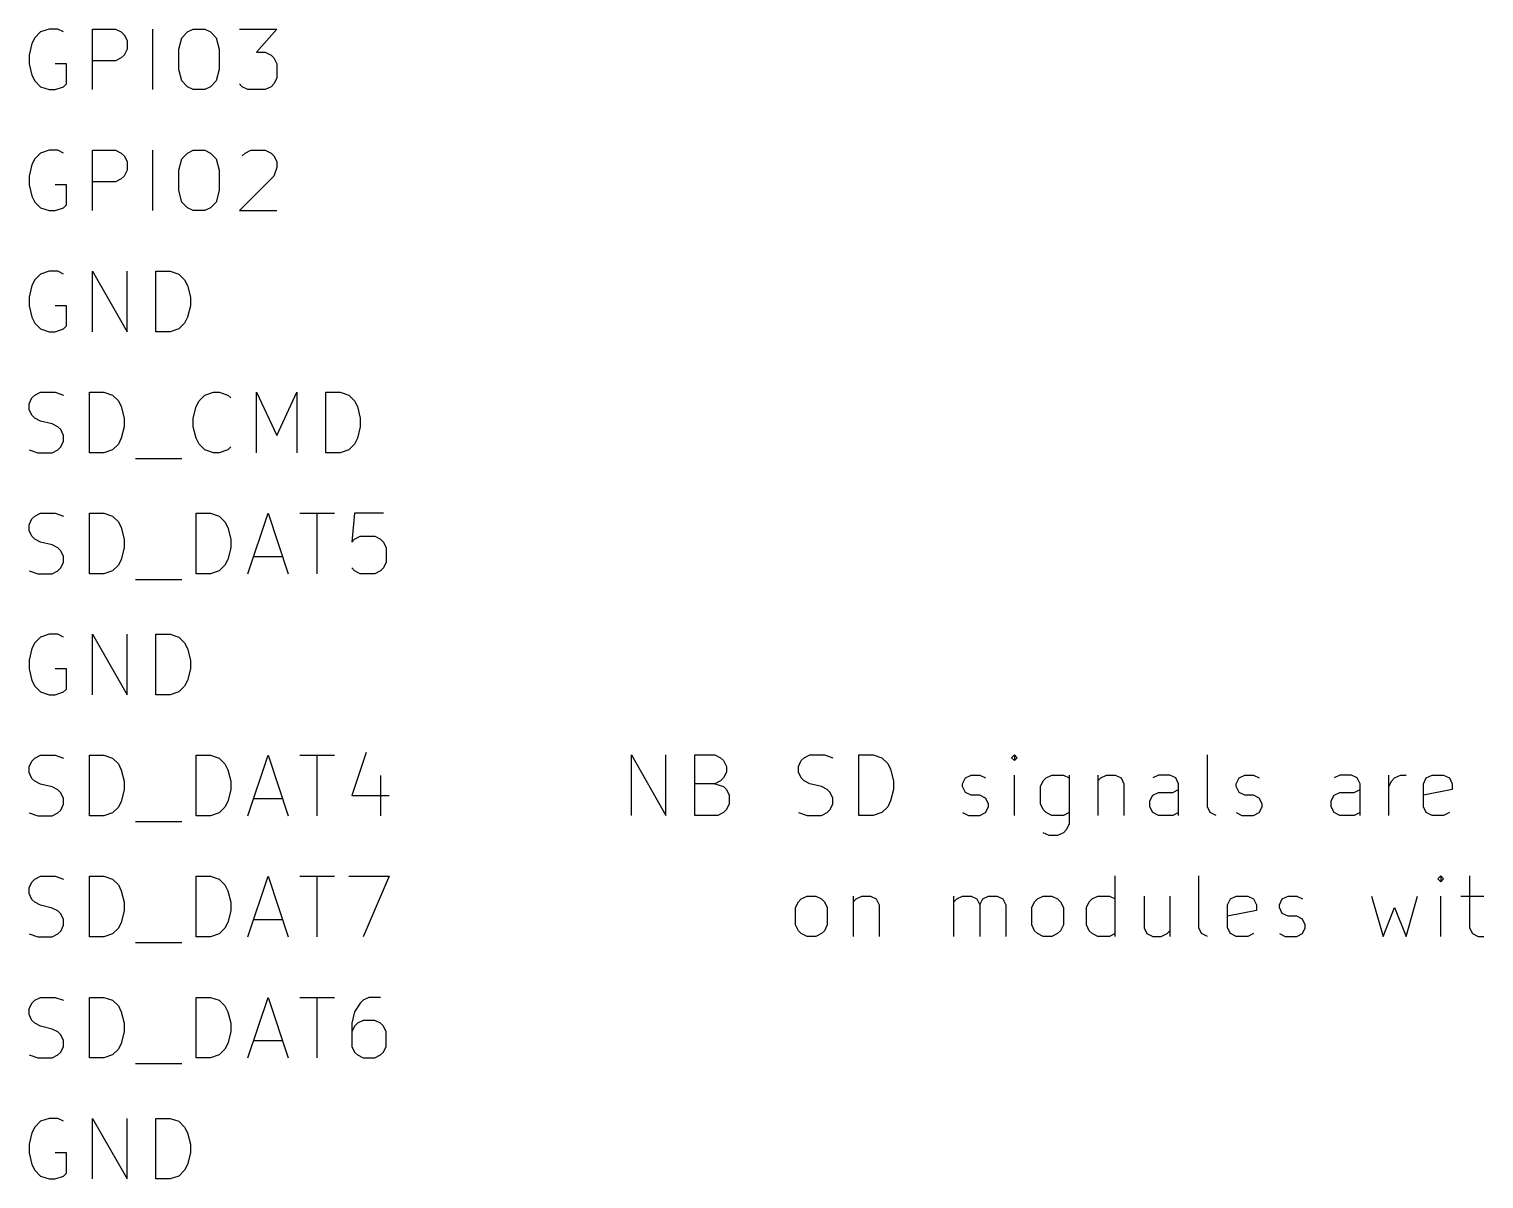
# Model space of a CAD drawing. Header units: millimetres. Extents: x 10 to 287, y -200 to -10.
# Drawn here: x 43.93 to 74.48, y -116.16 to -92.03 of the extents above; entities that cross this region are included whole.
import ezdxf

# ---------------------------------------------------------------- set-up
doc = ezdxf.new("R2010")
doc.units = ezdxf.units.MM
doc.layers.add('GREENSIXTYFIVE', color=129, linetype='CONTINUOUS')
doc.layers.add('RED', color=14, linetype='CONTINUOUS')

msp = doc.modelspace()

# ---------------------------------------------------------------- linework, layer by layer
at = {"layer": 'GREENSIXTYFIVE', "linetype": 'CONTINUOUS'}
for p, q in [((44.0508, -92.209), (43.9903, -92.3299)), ((44.1718, -92.088), (44.0508, -92.209)), ((44.3532, -92.0275), (44.1718, -92.088)), ((44.5346, -92.0275), (44.3532, -92.0275)), ((44.6556, -92.088), (44.5346, -92.0275)), ((45.2603, -93.2975), (45.2603, -92.0275)), ((45.2603, -92.0275), (45.7441, -92.0275)), ((45.7441, -92.0275), (45.8651, -92.088)), ((45.8651, -92.088), (45.9256, -92.1485)), ((45.9256, -92.1485), (45.986, -92.2694)), ((46.5303, -93.2975), (46.5303, -92.0275)), ((47.0747, -92.4509), (47.1351, -92.209)), ((47.1351, -92.209), (47.2561, -92.088)), ((47.2561, -92.088), (47.377, -92.0275)), ((47.377, -92.0275), (47.6189, -92.0275)), ((47.6189, -92.0275), (47.7399, -92.088)), ((47.7399, -92.088), (47.8608, -92.209)), ((47.8608, -92.209), (47.9213, -92.4509)), ((48.3447, -92.0275), (49.1309, -92.0275)), ((49.1309, -92.0275), (48.7075, -92.5113)), ((43.9903, -92.3299), (43.9299, -92.5718)), ((45.986, -92.4509), (45.9256, -92.5718)), ((45.986, -92.2694), (45.986, -92.4509)), ((47.0747, -92.8742), (47.0747, -92.4509)), ((47.9213, -92.4509), (47.9213, -92.8742)), ((48.7075, -92.5113), (48.889, -92.5113)), ((48.889, -92.5113), (49.0099, -92.5718)), ((43.9299, -92.5718), (43.9299, -92.7532)), ((43.9299, -92.7532), (43.9903, -92.9951)), ((44.716, -92.7532), (44.4741, -92.7532)), ((44.716, -93.1766), (44.716, -92.7532)), ((45.7441, -92.6928), (45.2603, -92.6928)), ((45.8651, -92.6323), (45.7441, -92.6928)), ((45.9256, -92.5718), (45.8651, -92.6323)), ((49.0099, -92.5718), (49.0704, -92.6323)), ((49.0704, -92.6323), (49.1309, -92.7532)), ((49.1309, -92.7532), (49.1309, -93.0556)), ((43.9903, -92.9951), (44.0508, -93.1161)), ((44.0508, -93.1161), (44.1718, -93.2371)), ((47.1351, -93.1161), (47.0747, -92.8742)), ((47.2561, -93.2371), (47.1351, -93.1161)), ((47.8608, -93.1161), (47.7399, -93.2371)), ((47.9213, -92.8742), (47.8608, -93.1161)), ((49.1309, -93.0556), (49.0704, -93.1766)), ((44.1718, -93.2371), (44.3532, -93.2975)), ((44.3532, -93.2975), (44.4741, -93.2975)), ((44.4741, -93.2975), (44.6556, -93.2371)), ((44.6556, -93.2371), (44.716, -93.1766)), ((47.377, -93.2975), (47.2561, -93.2371)), ((47.6189, -93.2975), (47.377, -93.2975)), ((47.7399, -93.2371), (47.6189, -93.2975)), ((48.4052, -93.2371), (48.3447, -93.1766)), ((48.5261, -93.2975), (48.4052, -93.2371)), ((48.889, -93.2975), (48.5261, -93.2975)), ((49.0099, -93.2371), (48.889, -93.2975)), ((49.0704, -93.1766), (49.0099, -93.2371)), ((44.1718, -94.628), (44.0508, -94.749)), ((44.3532, -94.5675), (44.1718, -94.628)), ((44.5346, -94.5675), (44.3532, -94.5675)), ((44.6556, -94.628), (44.5346, -94.5675)), ((45.2603, -95.8375), (45.2603, -94.5675)), ((45.2603, -94.5675), (45.7441, -94.5675)), ((45.7441, -94.5675), (45.8651, -94.628)), ((45.8651, -94.628), (45.9256, -94.6885)), ((45.9256, -94.6885), (45.986, -94.8094)), ((46.5303, -95.8375), (46.5303, -94.5675)), ((47.1351, -94.749), (47.2561, -94.628)), ((47.2561, -94.628), (47.377, -94.5675)), ((47.377, -94.5675), (47.6189, -94.5675)), ((47.6189, -94.5675), (47.7399, -94.628)), ((47.7399, -94.628), (47.8608, -94.749)), ((48.4052, -94.6885), (48.4656, -94.628)), ((48.4656, -94.628), (48.5866, -94.5675)), ((48.5866, -94.5675), (48.889, -94.5675)), ((48.889, -94.5675), (49.0099, -94.628)), ((49.0099, -94.628), (49.0704, -94.6885)), ((49.0704, -94.6885), (49.1309, -94.8094)), ((43.9903, -94.8699), (43.9299, -95.1118)), ((44.0508, -94.749), (43.9903, -94.8699)), ((45.986, -94.9909), (45.9256, -95.1118)), ((45.986, -94.8094), (45.986, -94.9909)), ((47.0747, -94.9909), (47.1351, -94.749)), ((47.0747, -95.4142), (47.0747, -94.9909)), ((47.8608, -94.749), (47.9213, -94.9909)), ((47.9213, -94.9909), (47.9213, -95.4142)), ((49.1309, -94.9304), (49.0704, -95.1118)), ((49.1309, -94.8094), (49.1309, -94.9304)), ((43.9299, -95.1118), (43.9299, -95.2932)), ((43.9299, -95.2932), (43.9903, -95.5351)), ((44.716, -95.2932), (44.4741, -95.2932)), ((44.716, -95.7166), (44.716, -95.2932)), ((45.7441, -95.2328), (45.2603, -95.2328)), ((45.8651, -95.1723), (45.7441, -95.2328)), ((45.9256, -95.1118), (45.8651, -95.1723)), ((49.0704, -95.1118), (48.3447, -95.8375)), ((43.9903, -95.5351), (44.0508, -95.6561)), ((47.1351, -95.6561), (47.0747, -95.4142)), ((47.9213, -95.4142), (47.8608, -95.6561)), ((44.0508, -95.6561), (44.1718, -95.7771)), ((44.1718, -95.7771), (44.3532, -95.8375)), ((44.3532, -95.8375), (44.4741, -95.8375)), ((44.4741, -95.8375), (44.6556, -95.7771)), ((44.6556, -95.7771), (44.716, -95.7166)), ((47.2561, -95.7771), (47.1351, -95.6561)), ((47.377, -95.8375), (47.2561, -95.7771)), ((47.6189, -95.8375), (47.377, -95.8375)), ((47.7399, -95.7771), (47.6189, -95.8375)), ((47.8608, -95.6561), (47.7399, -95.7771)), ((48.3447, -95.8375), (49.1309, -95.8375)), ((44.3532, -97.1075), (44.1718, -97.168)), ((44.5346, -97.1075), (44.3532, -97.1075)), ((44.6556, -97.168), (44.5346, -97.1075)), ((45.2603, -98.3775), (45.2603, -97.1075)), ((45.2603, -97.1075), (45.986, -98.3775)), ((45.986, -98.3775), (45.986, -97.1075)), ((46.5908, -98.3775), (46.5908, -97.1075)), ((46.5908, -97.1075), (46.8932, -97.1075)), ((46.8932, -97.1075), (47.0746, -97.168)), ((43.9903, -97.4099), (43.9299, -97.6518)), ((44.0508, -97.289), (43.9903, -97.4099)), ((44.1718, -97.168), (44.0508, -97.289)), ((47.0746, -97.168), (47.1956, -97.289)), ((47.1956, -97.289), (47.2561, -97.4099)), ((47.2561, -97.4099), (47.3165, -97.6518)), ((43.9299, -97.6518), (43.9299, -97.8332)), ((47.3165, -97.6518), (47.3165, -97.8332)), ((43.9299, -97.8332), (43.9903, -98.0751)), ((44.716, -97.8332), (44.4741, -97.8332)), ((44.716, -98.2566), (44.716, -97.8332)), ((47.3165, -97.8332), (47.2561, -98.0751)), ((43.9903, -98.0751), (44.0508, -98.1961)), ((44.0508, -98.1961), (44.1718, -98.3171)), ((44.1718, -98.3171), (44.3532, -98.3775)), ((44.4741, -98.3775), (44.6556, -98.3171)), ((44.6556, -98.3171), (44.716, -98.2566)), ((47.0746, -98.3171), (46.8932, -98.3775)), ((47.1956, -98.1961), (47.0746, -98.3171)), ((47.2561, -98.0751), (47.1956, -98.1961)), ((44.3532, -98.3775), (44.4741, -98.3775)), ((46.8932, -98.3775), (46.5908, -98.3775)), ((43.9299, -99.8894), (43.9903, -99.7685)), ((43.9903, -99.7685), (44.0508, -99.708)), ((44.0508, -99.708), (44.1718, -99.6475)), ((44.1718, -99.6475), (44.4741, -99.6475)), ((44.4741, -99.6475), (44.6556, -99.708)), ((45.1998, -100.9175), (45.1998, -99.6475)), ((45.1998, -99.6475), (45.5022, -99.6475)), ((45.5022, -99.6475), (45.6836, -99.708)), ((45.6836, -99.708), (45.8046, -99.829)), ((45.8046, -99.829), (45.8651, -99.9499)), ((47.4374, -99.9499), (47.4979, -99.829)), ((47.4979, -99.829), (47.6189, -99.708)), ((47.6189, -99.708), (47.8003, -99.6475)), ((47.8003, -99.6475), (47.9212, -99.6475)), ((47.9212, -99.6475), (48.1027, -99.708)), ((48.1027, -99.708), (48.1631, -99.7685)), ((48.7074, -100.9175), (48.7074, -99.6475)), ((48.7074, -99.6475), (49.1308, -100.5547)), ((49.1308, -100.5547), (49.5541, -99.6475)), ((49.5541, -99.6475), (49.5541, -100.9175)), ((50.1588, -100.9175), (50.1588, -99.6475)), ((50.1588, -99.6475), (50.4612, -99.6475)), ((50.4612, -99.6475), (50.6426, -99.708)), ((50.6426, -99.708), (50.7636, -99.829)), ((50.7636, -99.829), (50.8241, -99.9499)), ((43.9299, -100.0104), (43.9299, -99.8894)), ((43.9903, -100.1313), (43.9299, -100.0104)), ((44.0508, -100.1918), (43.9903, -100.1313)), ((44.1718, -100.2523), (44.0508, -100.1918)), ((45.8651, -99.9499), (45.9255, -100.1918)), ((45.9255, -100.1918), (45.9255, -100.3732)), ((47.377, -100.1918), (47.4374, -99.9499)), ((47.377, -100.3732), (47.377, -100.1918)), ((50.8241, -99.9499), (50.8845, -100.1918)), ((50.8845, -100.1918), (50.8845, -100.3732)), ((44.4137, -100.3128), (44.1718, -100.2523)), ((44.5346, -100.3732), (44.4137, -100.3128)), ((44.5951, -100.4337), (44.5346, -100.3732)), ((44.6556, -100.5547), (44.5951, -100.4337)), ((45.9255, -100.3732), (45.8651, -100.6151)), ((47.4374, -100.6151), (47.377, -100.3732)), ((50.8845, -100.3732), (50.8241, -100.6151)), ((44.5346, -100.8571), (44.5951, -100.7966)), ((44.5951, -100.7966), (44.6556, -100.6756)), ((44.6556, -100.6756), (44.6556, -100.5547)), ((45.8046, -100.7361), (45.6836, -100.8571)), ((45.8651, -100.6151), (45.8046, -100.7361)), ((47.4979, -100.7361), (47.4374, -100.6151)), ((47.6189, -100.8571), (47.4979, -100.7361)), ((48.1631, -100.7966), (48.1027, -100.8571)), ((50.7636, -100.7361), (50.6426, -100.8571)), ((50.8241, -100.6151), (50.7636, -100.7361)), ((43.9299, -100.8571), (44.1113, -100.9175)), ((44.1113, -100.9175), (44.4137, -100.9175)), ((44.4137, -100.9175), (44.5346, -100.8571)), ((45.5022, -100.9175), (45.1998, -100.9175)), ((45.6836, -100.8571), (45.5022, -100.9175)), ((46.1675, -101.0385), (47.1351, -101.0385)), ((47.8003, -100.9175), (47.6189, -100.8571)), ((47.9212, -100.9175), (47.8003, -100.9175)), ((48.1027, -100.8571), (47.9212, -100.9175)), ((50.4612, -100.9175), (50.1588, -100.9175)), ((50.6426, -100.8571), (50.4612, -100.9175)), ((43.9299, -102.4294), (43.9903, -102.3085)), ((43.9903, -102.3085), (44.0508, -102.248)), ((44.0508, -102.248), (44.1718, -102.1875)), ((44.1718, -102.1875), (44.4741, -102.1875)), ((44.4741, -102.1875), (44.6556, -102.248)), ((45.1998, -103.4575), (45.1998, -102.1875)), ((45.1998, -102.1875), (45.5022, -102.1875)), ((45.5022, -102.1875), (45.6836, -102.248)), ((45.6836, -102.248), (45.8046, -102.369)), ((47.4374, -103.4575), (47.4374, -102.1875)), ((47.4374, -102.1875), (47.7398, -102.1875)), ((47.7398, -102.1875), (47.9212, -102.248)), ((47.9212, -102.248), (48.0422, -102.369)), ((48.526, -103.4575), (48.9493, -102.1875)), ((48.9493, -102.1875), (49.3727, -103.4575)), ((49.6146, -102.1875), (50.3403, -102.1875)), ((49.9775, -103.4575), (49.9775, -102.1875)), ((50.7636, -102.1875), (50.7032, -102.7923)), ((51.3684, -102.1875), (50.7636, -102.1875)), ((43.9299, -102.5504), (43.9299, -102.4294)), ((43.9903, -102.6713), (43.9299, -102.5504)), ((45.8046, -102.369), (45.8651, -102.4899)), ((45.8651, -102.4899), (45.9255, -102.7318)), ((48.0422, -102.369), (48.1027, -102.4899)), ((48.1027, -102.4899), (48.1631, -102.7318)), ((44.0508, -102.7318), (43.9903, -102.6713)), ((44.1718, -102.7923), (44.0508, -102.7318)), ((44.4137, -102.8528), (44.1718, -102.7923)), ((44.5346, -102.9132), (44.4137, -102.8528)), ((44.5951, -102.9737), (44.5346, -102.9132)), ((45.9255, -102.9132), (45.8651, -103.1551)), ((45.9255, -102.7318), (45.9255, -102.9132)), ((48.1631, -102.9132), (48.1027, -103.1551)), ((48.1631, -102.7318), (48.1631, -102.9132)), ((50.7032, -102.7923), (50.7636, -102.7318)), ((50.7636, -102.7318), (50.8846, -102.6713)), ((50.8846, -102.6713), (51.187, -102.6713)), ((51.187, -102.6713), (51.3079, -102.7318)), ((51.3079, -102.7318), (51.3684, -102.7923)), ((51.3684, -102.7923), (51.4289, -102.9132)), ((51.4289, -102.9132), (51.4289, -103.2156)), ((44.6556, -103.0947), (44.5951, -102.9737)), ((44.5951, -103.3366), (44.6556, -103.2156)), ((44.6556, -103.2156), (44.6556, -103.0947)), ((45.8651, -103.1551), (45.8046, -103.2761)), ((48.1027, -103.1551), (48.0422, -103.2761)), ((48.647, -103.0947), (49.2517, -103.0947)), ((51.4289, -103.2156), (51.3684, -103.3366)), ((43.9299, -103.3971), (44.1113, -103.4575)), ((44.1113, -103.4575), (44.4137, -103.4575)), ((44.4137, -103.4575), (44.5346, -103.3971)), ((44.5346, -103.3971), (44.5951, -103.3366)), ((45.5022, -103.4575), (45.1998, -103.4575)), ((45.6836, -103.3971), (45.5022, -103.4575)), ((45.8046, -103.2761), (45.6836, -103.3971)), ((47.7398, -103.4575), (47.4374, -103.4575)), ((47.9212, -103.3971), (47.7398, -103.4575)), ((48.0422, -103.2761), (47.9212, -103.3971)), ((50.7636, -103.3971), (50.7032, -103.3366)), ((50.8846, -103.4575), (50.7636, -103.3971)), ((51.187, -103.4575), (50.8846, -103.4575)), ((51.3079, -103.3971), (51.187, -103.4575)), ((51.3684, -103.3366), (51.3079, -103.3971)), ((46.1675, -103.5785), (47.1351, -103.5785)), ((44.3532, -104.7275), (44.1718, -104.788)), ((44.5346, -104.7275), (44.3532, -104.7275)), ((44.6556, -104.788), (44.5346, -104.7275)), ((45.2603, -105.9975), (45.2603, -104.7275)), ((45.2603, -104.7275), (45.986, -105.9975)), ((45.986, -105.9975), (45.986, -104.7275)), ((46.5908, -105.9975), (46.5908, -104.7275)), ((46.5908, -104.7275), (46.8932, -104.7275)), ((46.8932, -104.7275), (47.0746, -104.788)), ((43.9903, -105.0299), (43.9299, -105.2718)), ((44.0508, -104.909), (43.9903, -105.0299)), ((44.1718, -104.788), (44.0508, -104.909)), ((47.0746, -104.788), (47.1956, -104.909)), ((47.1956, -104.909), (47.2561, -105.0299)), ((47.2561, -105.0299), (47.3165, -105.2718)), ((43.9299, -105.2718), (43.9299, -105.4532)), ((47.3165, -105.2718), (47.3165, -105.4532)), ((43.9299, -105.4532), (43.9903, -105.6951)), ((44.716, -105.4532), (44.4741, -105.4532)), ((44.716, -105.8766), (44.716, -105.4532)), ((47.3165, -105.4532), (47.2561, -105.6951)), ((43.9903, -105.6951), (44.0508, -105.8161)), ((44.0508, -105.8161), (44.1718, -105.9371)), ((44.1718, -105.9371), (44.3532, -105.9975)), ((44.4741, -105.9975), (44.6556, -105.9371)), ((44.6556, -105.9371), (44.716, -105.8766)), ((47.0746, -105.9371), (46.8932, -105.9975)), ((47.1956, -105.8161), (47.0746, -105.9371)), ((47.2561, -105.6951), (47.1956, -105.8161)), ((44.3532, -105.9975), (44.4741, -105.9975)), ((46.8932, -105.9975), (46.5908, -105.9975)), ((51.0055, -107.2071), (50.7032, -108.1142)), ((43.9299, -107.5094), (43.9903, -107.3885)), ((43.9299, -107.6304), (43.9299, -107.5094)), ((43.9903, -107.3885), (44.0508, -107.328)), ((44.0508, -107.328), (44.1718, -107.2675)), ((44.1718, -107.2675), (44.4741, -107.2675)), ((44.4741, -107.2675), (44.6556, -107.328)), ((45.1998, -108.5375), (45.1998, -107.2675)), ((45.1998, -107.2675), (45.5022, -107.2675)), ((45.5022, -107.2675), (45.6836, -107.328)), ((45.6836, -107.328), (45.8046, -107.449)), ((45.8046, -107.449), (45.8651, -107.5699)), ((47.4374, -108.5375), (47.4374, -107.2675)), ((47.4374, -107.2675), (47.7398, -107.2675)), ((47.7398, -107.2675), (47.9212, -107.328)), ((47.9212, -107.328), (48.0422, -107.449)), ((48.0422, -107.449), (48.1027, -107.5699)), ((48.526, -108.5375), (48.9493, -107.2675)), ((48.9493, -107.2675), (49.3727, -108.5375)), ((49.6146, -107.2675), (50.3403, -107.2675)), ((49.9775, -108.5375), (49.9775, -107.2675)), ((43.9903, -107.7513), (43.9299, -107.6304)), ((44.0508, -107.8118), (43.9903, -107.7513)), ((44.1718, -107.8723), (44.0508, -107.8118)), ((45.8651, -107.5699), (45.9255, -107.8118)), ((45.9255, -107.8118), (45.9255, -107.9932)), ((48.1027, -107.5699), (48.1631, -107.8118)), ((48.1631, -107.8118), (48.1631, -107.9932)), ((51.3079, -107.6909), (51.3079, -108.5375)), ((44.4137, -107.9328), (44.1718, -107.8723)), ((44.5346, -107.9932), (44.4137, -107.9328)), ((44.5951, -108.0537), (44.5346, -107.9932)), ((44.6556, -108.1747), (44.5951, -108.0537)), ((45.9255, -107.9932), (45.8651, -108.2351)), ((48.1631, -107.9932), (48.1027, -108.2351)), ((50.7032, -108.1142), (51.4893, -108.1142)), ((44.5346, -108.4771), (44.5951, -108.4166)), ((44.5951, -108.4166), (44.6556, -108.2956)), ((44.6556, -108.2956), (44.6556, -108.1747)), ((45.8046, -108.3561), (45.6836, -108.4771)), ((45.8651, -108.2351), (45.8046, -108.3561)), ((48.0422, -108.3561), (47.9212, -108.4771)), ((48.1027, -108.2351), (48.0422, -108.3561)), ((48.647, -108.1747), (49.2517, -108.1747)), ((43.9299, -108.4771), (44.1113, -108.5375)), ((44.1113, -108.5375), (44.4137, -108.5375)), ((44.4137, -108.5375), (44.5346, -108.4771)), ((45.5022, -108.5375), (45.1998, -108.5375)), ((45.6836, -108.4771), (45.5022, -108.5375)), ((46.1675, -108.6585), (47.1351, -108.6585)), ((47.7398, -108.5375), (47.4374, -108.5375)), ((47.9212, -108.4771), (47.7398, -108.5375)), ((43.9299, -110.0494), (43.9903, -109.9285)), ((43.9903, -109.9285), (44.0508, -109.868)), ((44.0508, -109.868), (44.1718, -109.8075)), ((44.1718, -109.8075), (44.4741, -109.8075)), ((44.4741, -109.8075), (44.6556, -109.868)), ((45.1998, -111.0775), (45.1998, -109.8075)), ((45.1998, -109.8075), (45.5022, -109.8075)), ((45.5022, -109.8075), (45.6836, -109.868)), ((45.6836, -109.868), (45.8046, -109.989)), ((47.4374, -111.0775), (47.4374, -109.8075)), ((47.4374, -109.8075), (47.7398, -109.8075)), ((47.7398, -109.8075), (47.9212, -109.868)), ((47.9212, -109.868), (48.0422, -109.989)), ((48.526, -111.0775), (48.9493, -109.8075)), ((48.9493, -109.8075), (49.3727, -111.0775)), ((49.6146, -109.8075), (50.3403, -109.8075)), ((49.9775, -111.0775), (49.9775, -109.8075)), ((50.6427, -109.8075), (51.4893, -109.8075)), ((51.4893, -109.8075), (50.9451, -111.0775)), ((43.9299, -110.1704), (43.9299, -110.0494)), ((43.9903, -110.2913), (43.9299, -110.1704)), ((45.8046, -109.989), (45.8651, -110.1099)), ((45.8651, -110.1099), (45.9255, -110.3518)), ((48.0422, -109.989), (48.1027, -110.1099)), ((48.1027, -110.1099), (48.1631, -110.3518)), ((44.0508, -110.3518), (43.9903, -110.2913)), ((44.1718, -110.4123), (44.0508, -110.3518)), ((44.4137, -110.4728), (44.1718, -110.4123)), ((44.5346, -110.5332), (44.4137, -110.4728)), ((44.5951, -110.5937), (44.5346, -110.5332)), ((45.9255, -110.5332), (45.8651, -110.7751)), ((45.9255, -110.3518), (45.9255, -110.5332)), ((48.1631, -110.5332), (48.1027, -110.7751)), ((48.1631, -110.3518), (48.1631, -110.5332)), ((44.6556, -110.7147), (44.5951, -110.5937)), ((44.5951, -110.9566), (44.6556, -110.8356)), ((44.6556, -110.8356), (44.6556, -110.7147)), ((45.8651, -110.7751), (45.8046, -110.8961)), ((48.1027, -110.7751), (48.0422, -110.8961)), ((48.647, -110.7147), (49.2517, -110.7147)), ((43.9299, -111.0171), (44.1113, -111.0775)), ((44.1113, -111.0775), (44.4137, -111.0775)), ((44.4137, -111.0775), (44.5346, -111.0171)), ((44.5346, -111.0171), (44.5951, -110.9566)), ((45.5022, -111.0775), (45.1998, -111.0775)), ((45.6836, -111.0171), (45.5022, -111.0775)), ((45.8046, -110.8961), (45.6836, -111.0171)), ((47.7398, -111.0775), (47.4374, -111.0775)), ((47.9212, -111.0171), (47.7398, -111.0775)), ((48.0422, -110.8961), (47.9212, -111.0171)), ((46.1675, -111.1985), (47.1351, -111.1985)), ((43.9903, -112.4685), (44.0508, -112.408)), ((44.0508, -112.408), (44.1718, -112.3475)), ((44.1718, -112.3475), (44.4741, -112.3475)), ((44.4741, -112.3475), (44.6556, -112.408)), ((45.1998, -113.6175), (45.1998, -112.3475)), ((45.1998, -112.3475), (45.5022, -112.3475)), ((45.5022, -112.3475), (45.6836, -112.408)), ((45.6836, -112.408), (45.8046, -112.529)), ((47.4374, -113.6175), (47.4374, -112.3475)), ((47.4374, -112.3475), (47.7398, -112.3475)), ((47.7398, -112.3475), (47.9212, -112.408)), ((47.9212, -112.408), (48.0422, -112.529)), ((48.526, -113.6175), (48.9493, -112.3475)), ((48.9493, -112.3475), (49.3727, -113.6175)), ((49.6146, -112.3475), (50.3403, -112.3475)), ((49.9775, -113.6175), (49.9775, -112.3475)), ((50.9451, -112.408), (50.8846, -112.4685)), ((51.066, -112.3475), (50.9451, -112.408)), ((51.3079, -112.3475), (51.066, -112.3475)), ((43.9299, -112.5894), (43.9903, -112.4685)), ((43.9299, -112.7104), (43.9299, -112.5894)), ((43.9903, -112.8313), (43.9299, -112.7104)), ((45.8046, -112.529), (45.8651, -112.6499)), ((45.8651, -112.6499), (45.9255, -112.8918)), ((48.0422, -112.529), (48.1027, -112.6499)), ((48.1027, -112.6499), (48.1631, -112.8918)), ((50.7636, -112.6499), (50.7032, -112.8918)), ((50.8846, -112.4685), (50.7636, -112.6499)), ((44.0508, -112.8918), (43.9903, -112.8313)), ((44.1718, -112.9523), (44.0508, -112.8918)), ((44.4137, -113.0128), (44.1718, -112.9523)), ((44.5346, -113.0732), (44.4137, -113.0128)), ((45.9255, -112.8918), (45.9255, -113.0732)), ((48.1631, -112.8918), (48.1631, -113.0732)), ((50.7032, -112.8918), (50.7032, -113.3756)), ((50.7636, -112.9523), (50.7032, -113.0732)), ((50.8241, -112.8918), (50.7636, -112.9523)), ((50.9451, -112.8313), (50.8241, -112.8918)), ((51.187, -112.8313), (50.9451, -112.8313)), ((51.3079, -112.8918), (51.187, -112.8313)), ((51.3684, -112.9523), (51.3079, -112.8918)), ((51.4289, -113.0732), (51.3684, -112.9523)), ((44.5951, -113.1337), (44.5346, -113.0732)), ((44.6556, -113.2547), (44.5951, -113.1337)), ((44.6556, -113.3756), (44.6556, -113.2547)), ((45.8651, -113.3151), (45.8046, -113.4361)), ((45.9255, -113.0732), (45.8651, -113.3151)), ((48.1027, -113.3151), (48.0422, -113.4361)), ((48.1631, -113.0732), (48.1027, -113.3151)), ((48.647, -113.2547), (49.2517, -113.2547)), ((51.4289, -113.3756), (51.4289, -113.0732)), ((43.9299, -113.5571), (44.1113, -113.6175)), ((44.1113, -113.6175), (44.4137, -113.6175)), ((44.4137, -113.6175), (44.5346, -113.5571)), ((44.5346, -113.5571), (44.5951, -113.4966)), ((44.5951, -113.4966), (44.6556, -113.3756)), ((45.5022, -113.6175), (45.1998, -113.6175)), ((45.6836, -113.5571), (45.5022, -113.6175)), ((45.8046, -113.4361), (45.6836, -113.5571)), ((47.7398, -113.6175), (47.4374, -113.6175)), ((47.9212, -113.5571), (47.7398, -113.6175)), ((48.0422, -113.4361), (47.9212, -113.5571)), ((50.7032, -113.3756), (50.7636, -113.4966)), ((50.7636, -113.4966), (50.8241, -113.5571)), ((50.8241, -113.5571), (50.9451, -113.6175)), ((50.9451, -113.6175), (51.187, -113.6175)), ((51.187, -113.6175), (51.3079, -113.5571)), ((51.3079, -113.5571), (51.3684, -113.4966)), ((51.3684, -113.4966), (51.4289, -113.3756)), ((46.1675, -113.7385), (47.1351, -113.7385)), ((44.0508, -115.069), (43.9903, -115.1899)), ((44.1718, -114.948), (44.0508, -115.069)), ((44.3532, -114.8875), (44.1718, -114.948)), ((44.5346, -114.8875), (44.3532, -114.8875)), ((44.6556, -114.948), (44.5346, -114.8875)), ((45.2603, -116.1575), (45.2603, -114.8875)), ((45.2603, -114.8875), (45.986, -116.1575)), ((45.986, -116.1575), (45.986, -114.8875)), ((46.5908, -116.1575), (46.5908, -114.8875)), ((46.5908, -114.8875), (46.8932, -114.8875)), ((46.8932, -114.8875), (47.0746, -114.948)), ((47.0746, -114.948), (47.1956, -115.069)), ((47.1956, -115.069), (47.2561, -115.1899)), ((43.9903, -115.1899), (43.9299, -115.4318)), ((43.9299, -115.4318), (43.9299, -115.6132)), ((47.2561, -115.1899), (47.3165, -115.4318)), ((47.3165, -115.4318), (47.3165, -115.6132)), ((43.9299, -115.6132), (43.9903, -115.8551)), ((44.716, -115.6132), (44.4741, -115.6132)), ((44.716, -116.0366), (44.716, -115.6132)), ((47.3165, -115.6132), (47.2561, -115.8551)), ((43.9903, -115.8551), (44.0508, -115.9761)), ((44.0508, -115.9761), (44.1718, -116.0971)), ((44.6556, -116.0971), (44.716, -116.0366)), ((47.1956, -115.9761), (47.0746, -116.0971)), ((47.2561, -115.8551), (47.1956, -115.9761)), ((44.1718, -116.0971), (44.3532, -116.1575)), ((44.3532, -116.1575), (44.4741, -116.1575)), ((44.4741, -116.1575), (44.6556, -116.0971)), ((46.8932, -116.1575), (46.5908, -116.1575)), ((47.0746, -116.0971), (46.8932, -116.1575))]:
    msp.add_line(p, q, dxfattribs=at)
at = {"layer": 'RED', "linetype": 'CONTINUOUS'}
for p, q in [((56.5757, -108.5292), (56.5757, -107.2592)), ((56.5757, -107.2592), (57.3014, -108.5292)), ((57.3014, -108.5292), (57.3014, -107.2592)), ((57.9062, -108.5292), (57.9062, -107.2592)), ((57.9062, -107.2592), (58.3296, -107.2592)), ((58.3296, -107.2592), (58.4505, -107.3197)), ((58.4505, -107.3197), (58.511, -107.3802)), ((58.511, -107.3802), (58.5715, -107.5011)), ((58.5715, -107.5011), (58.5715, -107.6221)), ((60.0834, -107.5011), (60.1438, -107.3802)), ((60.0834, -107.6221), (60.0834, -107.5011)), ((60.1438, -107.3802), (60.2043, -107.3197)), ((60.2043, -107.3197), (60.3253, -107.2592)), ((60.3253, -107.2592), (60.6276, -107.2592)), ((60.6276, -107.2592), (60.8091, -107.3197)), ((61.3533, -108.5292), (61.3533, -107.2592)), ((61.3533, -107.2592), (61.6557, -107.2592)), ((61.6557, -107.2592), (61.8371, -107.3197)), ((61.8371, -107.3197), (61.9581, -107.4407)), ((61.9581, -107.4407), (62.0186, -107.5616)), ((64.619, -107.2592), (64.5586, -107.3197)), ((64.5586, -107.3197), (64.619, -107.3802)), ((64.6795, -107.3197), (64.619, -107.2592)), ((64.619, -107.2592), (64.619, -107.3802)), ((64.619, -107.3802), (64.6795, -107.3197)), ((68.6708, -108.3478), (68.6708, -107.2592)), ((58.4505, -107.8035), (58.3296, -107.864)), ((58.511, -107.743), (58.4505, -107.8035)), ((58.5715, -107.6221), (58.511, -107.743)), ((60.1438, -107.743), (60.0834, -107.6221)), ((60.2043, -107.8035), (60.1438, -107.743)), ((60.3253, -107.864), (60.2043, -107.8035)), ((62.0186, -107.5616), (62.079, -107.8035)), ((62.079, -107.8035), (62.079, -107.9849)), ((63.5305, -107.864), (63.5909, -107.743)), ((63.5909, -107.743), (63.7119, -107.6826)), ((63.7119, -107.6826), (63.8933, -107.6826)), ((63.8933, -107.6826), (64.0143, -107.743)), ((64.619, -108.5292), (64.619, -107.6826)), ((65.1634, -107.9245), (65.2238, -107.8035)), ((65.2238, -107.8035), (65.2843, -107.743)), ((65.2843, -107.743), (65.4053, -107.6826)), ((65.4053, -107.6826), (65.6472, -107.6826)), ((65.6472, -107.6826), (65.7681, -107.743)), ((65.7681, -107.6826), (65.7681, -108.7107)), ((66.3728, -107.6826), (66.3728, -108.5292)), ((66.3728, -107.8035), (66.4333, -107.743)), ((66.4333, -107.743), (66.5543, -107.6826)), ((66.5543, -107.6826), (66.7357, -107.6826)), ((66.7357, -107.6826), (66.8566, -107.743)), ((66.8566, -107.743), (66.9171, -107.864)), ((67.6428, -107.6826), (67.5218, -107.743)), ((67.8847, -107.6826), (67.6428, -107.6826)), ((68.0056, -107.743), (67.8847, -107.6826)), ((68.0661, -107.864), (68.0056, -107.743)), ((69.2756, -107.864), (69.336, -107.743)), ((69.336, -107.743), (69.457, -107.6826)), ((69.457, -107.6826), (69.6384, -107.6826)), ((69.6384, -107.6826), (69.7594, -107.743)), ((71.4527, -107.6826), (71.3317, -107.743)), ((71.6946, -107.6826), (71.4527, -107.6826)), ((71.8155, -107.743), (71.6946, -107.6826)), ((71.876, -107.864), (71.8155, -107.743)), ((72.4807, -108.5292), (72.4807, -107.6826)), ((72.4807, -107.9245), (72.5412, -107.8035)), ((72.5412, -107.8035), (72.6017, -107.743)), ((72.6017, -107.743), (72.7226, -107.6826)), ((72.7226, -107.6826), (72.8436, -107.6826)), ((73.2065, -107.864), (73.2669, -107.743)), ((73.2669, -107.743), (73.3879, -107.6826)), ((73.3879, -107.6826), (73.6298, -107.6826)), ((73.6298, -107.6826), (73.7507, -107.743)), ((73.7507, -107.743), (73.8112, -107.864)), ((58.3296, -107.864), (57.9062, -107.864)), ((58.3296, -107.864), (58.511, -107.9245)), ((58.511, -107.9245), (58.5715, -107.9849)), ((58.5715, -107.9849), (58.6319, -108.1059)), ((58.6319, -108.1059), (58.6319, -108.2873)), ((60.5672, -107.9245), (60.3253, -107.864)), ((60.6881, -107.9849), (60.5672, -107.9245)), ((60.7486, -108.0454), (60.6881, -107.9849)), ((60.8091, -108.1664), (60.7486, -108.0454)), ((62.079, -107.9849), (62.0186, -108.2268)), ((63.5305, -107.9245), (63.5305, -107.864)), ((63.5909, -108.0454), (63.5305, -107.9245)), ((63.7119, -108.1059), (63.5909, -108.0454)), ((63.8933, -108.1059), (63.7119, -108.1059)), ((64.0143, -108.1664), (63.8933, -108.1059)), ((65.1634, -108.2873), (65.1634, -107.9245)), ((66.9171, -107.864), (66.9171, -108.5292)), ((67.4614, -108.2268), (67.5218, -108.1059)), ((67.5218, -108.1059), (67.6428, -108.0454)), ((67.6428, -108.0454), (67.9452, -108.0454)), ((67.9452, -108.0454), (68.0661, -107.9849)), ((68.0661, -108.5292), (68.0661, -107.864)), ((69.2756, -107.9245), (69.2756, -107.864)), ((69.336, -108.0454), (69.2756, -107.9245)), ((69.457, -108.1059), (69.336, -108.0454)), ((69.6384, -108.1059), (69.457, -108.1059)), ((69.7594, -108.1664), (69.6384, -108.1059)), ((71.2713, -108.2268), (71.3317, -108.1059)), ((71.3317, -108.1059), (71.4527, -108.0454)), ((71.4527, -108.0454), (71.7551, -108.0454)), ((71.7551, -108.0454), (71.876, -107.9849)), ((71.876, -108.5292), (71.876, -107.864)), ((73.2065, -108.3478), (73.2065, -107.864)), ((73.8112, -107.9849), (73.2065, -108.1059)), ((73.8112, -107.864), (73.8112, -107.9849)), ((58.5715, -108.4083), (58.511, -108.4688)), ((58.6319, -108.2873), (58.5715, -108.4083)), ((60.6881, -108.4688), (60.7486, -108.4083)), ((60.7486, -108.4083), (60.8091, -108.2873)), ((60.8091, -108.2873), (60.8091, -108.1664)), ((61.9581, -108.3478), (61.8371, -108.4688)), ((62.0186, -108.2268), (61.9581, -108.3478)), ((64.0747, -108.2873), (64.0143, -108.1664)), ((64.0143, -108.4688), (64.0747, -108.3478)), ((64.0747, -108.3478), (64.0747, -108.2873)), ((65.2238, -108.4083), (65.1634, -108.2873)), ((65.2843, -108.4688), (65.2238, -108.4083)), ((67.4614, -108.3478), (67.4614, -108.2268)), ((67.5218, -108.4688), (67.4614, -108.3478)), ((68.7313, -108.4688), (68.6708, -108.3478)), ((69.8198, -108.2873), (69.7594, -108.1664)), ((69.7594, -108.4688), (69.8198, -108.3478)), ((69.8198, -108.3478), (69.8198, -108.2873)), ((71.2713, -108.3478), (71.2713, -108.2268)), ((71.3317, -108.4688), (71.2713, -108.3478)), ((73.2669, -108.4688), (73.2065, -108.3478)), ((58.39, -108.5292), (57.9062, -108.5292)), ((58.511, -108.4688), (58.39, -108.5292)), ((60.0834, -108.4688), (60.2648, -108.5292)), ((60.2648, -108.5292), (60.5672, -108.5292)), ((60.5672, -108.5292), (60.6881, -108.4688)), ((61.6557, -108.5292), (61.3533, -108.5292)), ((61.8371, -108.4688), (61.6557, -108.5292)), ((63.5305, -108.4688), (63.6514, -108.5292)), ((63.6514, -108.5292), (63.8933, -108.5292)), ((63.8933, -108.5292), (64.0143, -108.4688)), ((65.4053, -108.5292), (65.2843, -108.4688)), ((65.6472, -108.5292), (65.4053, -108.5292)), ((65.7681, -108.4688), (65.6472, -108.5292)), ((65.7681, -108.7107), (65.7076, -108.8316)), ((67.6428, -108.5292), (67.5218, -108.4688)), ((67.9452, -108.5292), (67.6428, -108.5292)), ((68.0661, -108.4688), (67.9452, -108.5292)), ((68.8523, -108.5292), (68.7313, -108.4688)), ((69.2756, -108.4688), (69.3965, -108.5292)), ((69.3965, -108.5292), (69.6384, -108.5292)), ((69.6384, -108.5292), (69.7594, -108.4688)), ((71.4527, -108.5292), (71.3317, -108.4688)), ((71.7551, -108.5292), (71.4527, -108.5292)), ((71.876, -108.4688), (71.7551, -108.5292)), ((73.3879, -108.5292), (73.2669, -108.4688)), ((73.6298, -108.5292), (73.3879, -108.5292)), ((73.7507, -108.4688), (73.6298, -108.5292)), ((65.3448, -108.9526), (65.2238, -108.8921)), ((65.5262, -108.9526), (65.3448, -108.9526)), ((65.6472, -108.8921), (65.5262, -108.9526)), ((65.7076, -108.8316), (65.6472, -108.8921)), ((66.7355, -111.0692), (66.7355, -109.7992)), ((68.4892, -110.8878), (68.4892, -109.7992)), ((73.5692, -109.7992), (73.5088, -109.8597)), ((73.5088, -109.8597), (73.5692, -109.9202)), ((73.6297, -109.8597), (73.5692, -109.7992)), ((73.5692, -109.7992), (73.5692, -109.9202)), ((73.5692, -109.9202), (73.6297, -109.8597)), ((74.174, -109.7992), (74.174, -110.8878)), ((60.1438, -110.283), (60.2648, -110.2226)), ((60.2648, -110.2226), (60.4462, -110.2226)), ((60.4462, -110.2226), (60.5671, -110.283)), ((61.2323, -110.2226), (61.2323, -111.0692)), ((61.2928, -110.283), (61.4138, -110.2226)), ((61.4138, -110.2226), (61.5952, -110.2226)), ((61.5952, -110.2226), (61.7161, -110.283)), ((63.3489, -111.0692), (63.3489, -110.2226)), ((63.4094, -110.283), (63.5304, -110.2226)), ((63.5304, -110.2226), (63.7118, -110.2226)), ((63.7118, -110.2226), (63.8327, -110.283)), ((63.9537, -110.283), (64.0746, -110.2226)), ((64.0746, -110.2226), (64.2561, -110.2226)), ((64.2561, -110.2226), (64.377, -110.283)), ((65.1027, -110.283), (65.2237, -110.2226)), ((65.2237, -110.2226), (65.4051, -110.2226)), ((65.4051, -110.2226), (65.526, -110.283)), ((66.2517, -110.283), (66.3727, -110.2226)), ((66.3727, -110.2226), (66.6146, -110.2226)), ((66.6146, -110.2226), (66.7355, -110.283)), ((67.3402, -110.2226), (67.3402, -110.8878)), ((67.8845, -110.2226), (67.8845, -111.0692)), ((69.1544, -110.283), (69.2754, -110.2226)), ((69.2754, -110.2226), (69.5173, -110.2226)), ((69.5173, -110.2226), (69.6382, -110.283)), ((70.243, -110.283), (70.364, -110.2226)), ((70.364, -110.2226), (70.5454, -110.2226)), ((70.5454, -110.2226), (70.6664, -110.283)), ((72.1178, -110.2226), (72.3597, -111.0692)), ((72.8435, -111.0692), (73.0854, -110.2226)), ((73.5692, -111.0692), (73.5692, -110.2226)), ((73.9926, -110.2226), (74.4764, -110.2226)), ((60.0229, -110.4645), (60.0833, -110.3435)), ((60.0229, -110.8273), (60.0229, -110.4645)), ((60.0833, -110.3435), (60.1438, -110.283)), ((60.5671, -110.283), (60.6276, -110.3435)), ((60.6276, -110.3435), (60.6881, -110.4645)), ((60.6881, -110.4645), (60.6881, -110.8273)), ((61.2323, -110.3435), (61.2928, -110.283)), ((61.7161, -110.283), (61.7766, -110.404)), ((61.7766, -110.404), (61.7766, -111.0692)), ((63.3489, -110.3435), (63.4094, -110.283)), ((63.8327, -110.283), (63.8932, -110.404)), ((63.8932, -110.404), (63.9537, -110.283)), ((63.8932, -110.404), (63.8932, -111.0692)), ((64.377, -110.283), (64.4375, -110.404)), ((64.4375, -110.404), (64.4375, -111.0692)), ((64.9818, -110.4645), (65.0422, -110.3435)), ((64.9818, -110.8273), (64.9818, -110.4645)), ((65.0422, -110.3435), (65.1027, -110.283)), ((65.526, -110.283), (65.5865, -110.3435)), ((65.5865, -110.3435), (65.647, -110.4645)), ((65.647, -110.4645), (65.647, -110.8273)), ((66.1308, -110.4645), (66.1912, -110.3435)), ((66.1308, -110.8273), (66.1308, -110.4645)), ((66.1912, -110.3435), (66.2517, -110.283)), ((69.094, -110.404), (69.1544, -110.283)), ((69.094, -110.8878), (69.094, -110.404)), ((69.6987, -110.5249), (69.094, -110.6459)), ((69.6382, -110.283), (69.6987, -110.404)), ((69.6987, -110.404), (69.6987, -110.5249)), ((70.1826, -110.404), (70.243, -110.283)), ((70.1826, -110.4645), (70.1826, -110.404)), ((70.243, -110.5854), (70.1826, -110.4645)), ((72.3597, -111.0692), (72.6016, -110.4645)), ((72.6016, -110.4645), (72.8435, -111.0692)), ((60.0833, -110.9483), (60.0229, -110.8273)), ((60.6881, -110.8273), (60.6276, -110.9483)), ((65.0422, -110.9483), (64.9818, -110.8273)), ((65.647, -110.8273), (65.5865, -110.9483)), ((66.1912, -110.9483), (66.1308, -110.8273)), ((70.364, -110.6459), (70.243, -110.5854)), ((70.5454, -110.6459), (70.364, -110.6459)), ((70.6664, -110.7064), (70.5454, -110.6459)), ((70.7268, -110.8273), (70.6664, -110.7064)), ((70.7268, -110.8878), (70.7268, -110.8273)), ((60.1438, -111.0088), (60.0833, -110.9483)), ((60.2648, -111.0692), (60.1438, -111.0088)), ((60.4462, -111.0692), (60.2648, -111.0692)), ((60.5671, -111.0088), (60.4462, -111.0692)), ((60.6276, -110.9483), (60.5671, -111.0088)), ((65.1027, -111.0088), (65.0422, -110.9483)), ((65.2237, -111.0692), (65.1027, -111.0088)), ((65.4051, -111.0692), (65.2237, -111.0692)), ((65.526, -111.0088), (65.4051, -111.0692)), ((65.5865, -110.9483), (65.526, -111.0088)), ((66.2517, -111.0088), (66.1912, -110.9483)), ((66.3727, -111.0692), (66.2517, -111.0088)), ((66.6146, -111.0692), (66.3727, -111.0692)), ((66.7355, -111.0088), (66.6146, -111.0692)), ((67.3402, -110.8878), (67.4007, -111.0088)), ((67.4007, -111.0088), (67.5217, -111.0692)), ((67.5217, -111.0692), (67.7031, -111.0692)), ((67.7031, -111.0692), (67.824, -111.0088)), ((67.824, -111.0088), (67.8845, -110.9483)), ((68.5497, -111.0088), (68.4892, -110.8878)), ((68.6707, -111.0692), (68.5497, -111.0088)), ((69.1544, -111.0088), (69.094, -110.8878)), ((69.2754, -111.0692), (69.1544, -111.0088)), ((69.5173, -111.0692), (69.2754, -111.0692)), ((69.6382, -111.0088), (69.5173, -111.0692)), ((70.1826, -111.0088), (70.3035, -111.0692)), ((70.3035, -111.0692), (70.5454, -111.0692)), ((70.5454, -111.0692), (70.6664, -111.0088)), ((70.6664, -111.0088), (70.7268, -110.8878)), ((74.174, -110.8878), (74.2345, -111.0088)), ((74.2345, -111.0088), (74.3555, -111.0692)), ((74.3555, -111.0692), (74.4764, -111.0692))]:
    msp.add_line(p, q, dxfattribs=at)

doc.saveas('drawing.dxf')
